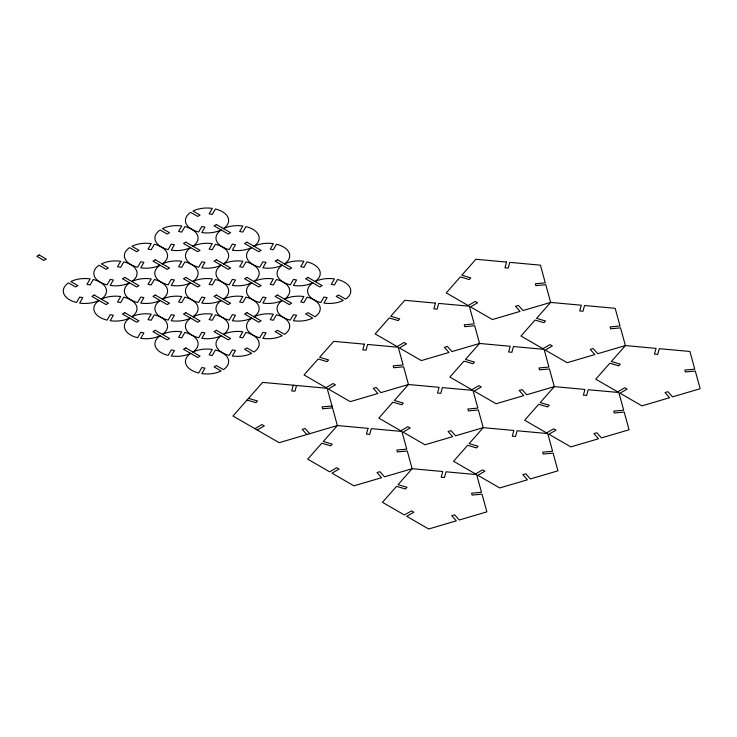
<?xml version="1.0" encoding="UTF-8"?>
<svg xmlns="http://www.w3.org/2000/svg" width="737" height="737" viewBox="0 0 737 737"><rect width="100%" height="100%" fill="white"/><g stroke="black" fill="none" stroke-linecap="round" stroke-linejoin="round"><path stroke-width="1.11" d="M293.262 385.202L291.695 390.923L294.947 391.218L296.514 385.497M254.901 428.667L262.003 424.567L264.325 425.912L257.231 430.012M332.009 405.986L322.087 406.898L322.603 408.768L332.525 407.865M248.544 398.358L257.489 400.983L255.997 402.678L247.052 400.044M309.733 433.688L305.173 428.519L302.244 429.376L306.804 434.544M101.282 299.121A21.594 12.465 0 0 0 93.267 279.507L90.107 284.97L86.984 284.371L90.144 278.908A21.594 12.465 0 0 0 70.835 281.534L77.892 285.615L75.561 286.951L68.504 282.879A21.594 12.465 0 0 0 76.528 302.492L79.679 297.029L82.802 297.628L79.642 303.091A21.594 12.465 0 0 0 98.951 300.456M131.822 281.488A21.594 12.465 0 0 0 123.798 261.875L120.647 267.347L117.524 266.739L120.675 261.276A21.594 12.465 0 0 0 101.374 263.91L108.431 267.982L106.1 269.327L99.044 265.246A21.594 12.465 0 0 0 107.058 284.86L110.218 279.397L113.341 279.996L110.181 285.459A21.594 12.465 0 0 0 129.491 282.833M129.491 318.089A21.594 12.465 0 0 1 110.181 320.724L113.341 315.261L110.218 314.653L107.058 320.125A21.594 12.465 0 0 1 99.044 300.512M101.374 299.167A21.594 12.465 0 0 1 120.675 296.541L117.524 302.004L120.647 302.603L123.798 297.14A21.594 12.465 0 0 1 131.822 316.744A21.594 12.465 0 0 1 151.214 314.165L148.063 319.637L151.186 320.236L154.337 314.773A21.594 12.465 0 0 1 162.361 334.377M162.361 299.121A21.594 12.465 0 0 0 154.337 279.507L151.186 284.97L148.063 284.371L151.214 278.908A21.594 12.465 0 0 0 131.905 281.534M160.03 300.456A21.594 12.465 0 0 1 140.721 303.091L143.881 297.628L140.758 297.029L137.598 302.492A21.594 12.465 0 0 1 129.583 282.879M160.03 335.722A21.594 12.465 0 0 1 140.721 338.357L143.881 332.884L140.758 332.286L137.598 337.749A21.594 12.465 0 0 1 129.583 318.144M192.891 316.744A21.594 12.465 0 0 0 184.876 297.14L181.717 302.603L178.603 302.004L181.753 296.541A21.594 12.465 0 0 0 162.444 299.167M190.57 318.089A21.594 12.465 0 0 1 171.26 320.724L174.411 315.261L171.288 314.653L168.137 320.125A21.594 12.465 0 0 1 160.122 300.512M192.891 352.01A21.594 12.465 0 0 0 184.876 332.396L181.717 337.868L178.603 337.26L181.753 331.797A21.594 12.465 0 0 0 162.444 334.432M190.57 353.355A21.594 12.465 0 0 1 171.26 355.98L174.411 350.517L171.288 349.918L168.137 355.381A21.594 12.465 0 0 1 160.122 335.777M223.431 334.377A21.594 12.465 0 0 0 215.416 314.773L212.256 320.236L209.133 319.637L212.293 314.165A21.594 12.465 0 0 0 192.983 316.799M221.109 335.722A21.594 12.465 0 0 1 201.8 338.357L204.95 332.884L201.827 332.286L198.677 337.749A21.594 12.465 0 0 1 190.653 318.144M190.653 353.401A21.594 12.465 0 0 0 198.677 373.014L201.827 367.551L204.95 368.15L201.8 373.613A21.594 12.465 0 0 0 221.109 370.987L214.052 366.906L216.374 365.57L223.431 369.642A21.594 12.465 0 0 0 215.416 350.029L212.256 355.492L209.133 354.893L212.293 349.43A21.594 12.465 0 0 0 192.983 352.065M221.192 335.777A21.594 12.465 0 0 0 229.216 355.381L232.367 349.918L235.49 350.517L232.33 355.98A21.594 12.465 0 0 0 251.639 353.355L244.583 349.283L246.913 347.938L253.97 352.01A21.594 12.465 0 0 0 245.955 332.396L242.795 337.868L239.672 337.26L242.832 331.797A21.594 12.465 0 0 0 223.523 334.432M162.361 263.855A21.594 12.465 0 0 0 154.337 244.242L151.186 249.714L148.063 249.115L151.214 243.643A21.594 12.465 0 0 0 131.905 246.278L138.961 250.35L136.64 251.695L129.583 247.623A21.594 12.465 0 0 0 137.598 267.227L140.758 261.764L143.881 262.363L140.721 267.835A21.594 12.465 0 0 0 160.03 265.2A21.594 12.465 0 0 0 168.137 284.86L171.288 279.397L174.411 279.996L171.26 285.459A21.594 12.465 0 0 0 190.57 282.833M192.891 281.488A21.594 12.465 0 0 0 184.876 261.875L181.717 267.347L178.603 266.739L181.753 261.276A21.594 12.465 0 0 0 162.444 263.91M223.431 299.121A21.594 12.465 0 0 0 215.416 279.507L212.256 284.97L209.133 284.371L212.293 278.908A21.594 12.465 0 0 0 192.983 281.534M221.109 300.456A21.594 12.465 0 0 1 201.8 303.091L204.95 297.628L201.827 297.029L198.677 302.492A21.594 12.465 0 0 1 190.653 282.879M253.97 316.744A21.594 12.465 0 0 0 245.955 297.14L242.795 302.603L239.672 302.004L242.832 296.541A21.594 12.465 0 0 0 223.523 299.167M251.639 318.089A21.594 12.465 0 0 1 232.33 320.724L235.49 315.261L232.367 314.653L229.216 320.125A21.594 12.465 0 0 1 221.192 300.512M251.732 318.144A21.594 12.465 0 0 0 259.746 337.749L262.906 332.286L266.029 332.884L262.869 338.357A21.594 12.465 0 0 0 282.179 335.722L275.122 331.65L277.453 330.305L284.51 334.377A21.594 12.465 0 0 0 276.486 314.773L273.335 320.236L270.212 319.637L273.363 314.165A21.594 12.465 0 0 0 254.062 316.799M192.891 246.222A21.594 12.465 0 0 0 184.876 226.618L181.717 232.081L178.603 231.482L181.753 226.01A21.594 12.465 0 0 0 162.444 228.645L169.501 232.717L167.179 234.062L160.122 229.99A21.594 12.465 0 0 0 168.137 249.603L171.288 244.131L174.411 244.739L171.26 250.202A21.594 12.465 0 0 0 190.57 247.568M223.431 263.855A21.594 12.465 0 0 0 215.416 244.242L212.256 249.714L209.133 249.115L212.293 243.643A21.594 12.465 0 0 0 192.983 246.278M221.109 265.2A21.594 12.465 0 0 1 201.8 267.835L204.95 262.363L201.827 261.764L198.677 267.227A21.594 12.465 0 0 1 190.653 247.623M253.97 281.488A21.594 12.465 0 0 0 245.955 261.875L242.795 267.347L239.672 266.739L242.832 261.276A21.594 12.465 0 0 0 223.523 263.91M251.639 282.833A21.594 12.465 0 0 1 232.33 285.459L235.49 279.996L232.367 279.397L229.216 284.86A21.594 12.465 0 0 1 221.192 265.246M284.51 299.121A21.594 12.465 0 0 0 276.486 279.507L273.335 284.97L270.212 284.371L273.363 278.908A21.594 12.465 0 0 0 254.062 281.534M282.179 300.456A21.594 12.465 0 0 1 262.869 303.091L266.029 297.628L262.906 297.029L259.746 302.492A21.594 12.465 0 0 1 251.732 282.879M282.271 300.512A21.594 12.465 0 0 0 290.286 320.125L293.446 314.653L296.569 315.261L293.409 320.724A21.594 12.465 0 0 0 312.718 318.089L305.662 314.017L307.992 312.672L315.04 316.744A21.594 12.465 0 0 0 307.025 297.14L303.874 302.603L300.751 302.004L303.902 296.541A21.594 12.465 0 0 0 284.593 299.167M223.431 228.599A21.594 12.465 0 0 0 215.416 208.986L212.256 214.449L209.133 213.85L212.293 208.387A21.594 12.465 0 0 0 192.983 211.012L200.04 215.093L197.709 216.429L190.653 212.357A21.594 12.465 0 0 0 198.677 231.971L201.827 226.508L204.95 227.107L201.8 232.57A21.594 12.465 0 0 0 221.109 229.935M253.97 246.222A21.594 12.465 0 0 0 245.955 226.618L242.795 232.081L239.672 231.482L242.832 226.01A21.594 12.465 0 0 0 223.523 228.645M251.639 247.568A21.594 12.465 0 0 1 232.33 250.202L235.49 244.739L232.367 244.131L229.216 249.603A21.594 12.465 0 0 1 221.192 229.99M284.51 263.855A21.594 12.465 0 0 0 276.486 244.242L273.335 249.714L270.212 249.115L273.363 243.643A21.594 12.465 0 0 0 254.062 246.278M282.179 265.2A21.594 12.465 0 0 1 262.869 267.835L266.029 262.363L262.906 261.764L259.746 267.227A21.594 12.465 0 0 1 251.732 247.623M315.04 281.488A21.594 12.465 0 0 0 307.025 261.875L303.874 267.347L300.751 266.739L303.902 261.276A21.594 12.465 0 0 0 284.593 263.91M312.718 282.833A21.594 12.465 0 0 1 293.409 285.459L296.569 279.996L293.446 279.397L290.286 284.86A21.594 12.465 0 0 1 282.271 265.246M312.81 282.879A21.594 12.465 0 0 0 320.825 302.492L323.976 297.029L327.099 297.628L323.948 303.091A21.594 12.465 0 0 0 343.258 300.456L336.201 296.385L338.523 295.04L345.579 299.121A21.594 12.465 0 0 0 337.564 279.507L334.405 284.97L331.282 284.371L334.441 278.908A21.594 12.465 0 0 0 315.132 281.534M364.354 344.151L362.788 349.882L366.04 350.176L367.606 344.446L398.247 347.256L403.102 364.944L393.18 365.847L393.696 367.726L403.618 366.814L408.464 384.511L394.387 400.467L403.332 403.102L401.84 404.788L392.885 402.162L378.809 418.119L400.744 430.786L407.847 426.686L410.168 428.022L403.065 432.122L425 444.789L452.647 436.654L448.087 431.495L451.016 430.629L455.577 435.797L483.214 427.663L513.855 430.463L512.289 436.193L515.541 436.488L517.107 430.767L547.748 433.568L552.603 451.256L542.681 452.159L543.197 454.038L553.119 453.135L557.964 470.823L530.327 478.949L525.767 473.79L522.837 474.646L527.397 479.815L499.75 487.949L477.816 475.282L484.918 471.183L482.597 469.838L475.494 473.937L453.559 461.27L467.636 445.314L476.59 447.949L478.083 446.253L469.137 443.619L483.214 427.663L478.368 409.975L468.446 410.877L467.931 409.007L477.852 408.095L472.997 390.407L442.357 387.607L440.79 393.337L437.538 393.033L439.105 387.312L408.464 384.511L380.826 392.637L376.266 387.478L373.337 388.335L377.897 393.503L350.25 401.637L328.315 388.97L335.418 384.871L333.096 383.526L325.994 387.625L304.059 374.958L318.144 359.002L327.09 361.637L328.582 359.942L319.637 357.307L333.714 341.351L364.354 344.151M368.012 428.354L366.446 434.084L369.698 434.379L371.264 428.648L401.905 431.449L406.76 449.146L396.838 450.049L397.354 451.928L407.275 451.016L412.13 468.704L398.044 484.67L406.99 487.295L405.497 488.99L396.552 486.356L382.466 502.321L404.401 514.979L411.504 510.879L413.825 512.224L406.732 516.324L428.667 528.991L456.304 520.856L451.744 515.697L454.674 514.831L459.234 520L486.871 511.865L482.026 494.177L472.104 495.08L471.588 493.21L481.51 492.298L476.655 474.61L446.014 471.809L444.448 477.53L441.196 477.235L442.762 471.514L412.13 468.704L384.484 476.839L379.923 471.671L376.994 472.537L381.554 477.705L353.917 485.83L331.982 473.172L339.075 469.073L336.754 467.728L329.651 471.827L307.716 459.16L321.802 443.204L330.747 445.839L332.24 444.144L323.294 441.509L337.38 425.553L368.012 428.354M435.447 303.11L433.881 308.84L437.124 309.135L438.699 303.404L469.34 306.205L474.195 323.902L464.273 324.805L464.789 326.684L474.702 325.772L479.557 343.46L465.471 359.426L474.425 362.051L472.933 363.746L463.978 361.112L449.902 377.077L471.837 389.735L478.93 385.635L481.261 386.98L474.158 391.08L496.093 403.747L523.74 395.612L519.18 390.444L522.109 389.587L526.669 394.756L554.307 386.621L584.948 389.422L583.382 395.152L586.624 395.447L588.2 389.716L618.84 392.517L623.695 410.214L613.774 411.117L614.289 412.996L624.202 412.084L629.057 429.772L601.42 437.907L596.859 432.739L593.93 433.605L598.49 438.773L570.843 446.898L548.908 434.24L556.011 430.141L553.68 428.796L546.587 432.895L524.652 420.228L538.729 404.272L547.674 406.907L549.176 405.212L540.221 402.577L554.307 386.621L549.452 368.933L539.539 369.836L539.023 367.966L548.945 367.054L544.09 349.366L513.449 346.565L511.874 352.286L508.631 351.991L510.197 346.27L479.557 343.46L451.919 351.595L447.359 346.427L444.429 347.293L448.99 352.461L421.343 360.586L399.408 347.928L406.511 343.829L404.18 342.484L397.086 346.583L375.151 333.916L389.228 317.96L398.183 320.586L399.675 318.9L390.73 316.265L404.806 300.309L435.447 303.11M506.54 262.068L504.965 267.789L508.217 268.084L509.792 262.363L540.433 265.163L545.279 282.851L535.366 283.763L535.882 285.634L545.795 284.731L550.65 302.419L536.564 318.375L545.518 321.01L544.017 322.705L535.071 320.07L520.985 336.026L542.92 348.693L550.023 344.594L552.354 345.939L545.251 350.038L567.186 362.705L594.823 354.571L590.273 349.402L593.202 348.546L597.762 353.705L625.4 345.579L656.041 348.38L654.465 354.101L657.717 354.405L659.293 348.675L689.933 351.475L694.779 369.163L684.866 370.075L685.382 371.945L695.295 371.043L700.15 388.731L672.513 396.865L667.952 391.697L665.023 392.563L669.574 397.722L641.936 405.857L620.001 393.19L627.104 389.09L624.773 387.754L617.67 391.854L595.736 379.187L609.821 363.23L618.767 365.856L620.268 364.17L611.314 361.535L625.4 345.579L620.545 327.882L610.632 328.794L610.116 326.915L620.029 326.012L615.183 308.324L584.542 305.514L582.967 311.244L579.715 310.95L581.29 305.219L550.65 302.419L523.012 310.553L518.452 305.385L515.522 306.251L520.073 311.41L492.436 319.545L470.501 306.878L477.604 302.778L475.273 301.433L468.179 305.533L446.235 292.875L460.321 276.919L469.266 279.544L470.768 277.849L461.813 275.223L475.899 259.267L506.54 262.068M262.63 382.392L232.966 416.009L279.166 442.679L337.38 425.553L327.154 388.298L262.63 382.392M39.181 254.965L36.85 256.301L43.953 260.401L46.274 259.065L39.181 254.965M94.225 295.04L91.895 296.385L106.1 304.584L108.431 303.239L94.225 295.04M124.765 277.416L122.434 278.761L136.64 286.951L138.961 285.615L124.765 277.416M155.304 259.783L152.974 261.128L167.179 269.327L169.501 267.982L155.304 259.783M185.835 242.151L183.513 243.496L197.709 251.695L200.04 250.35L185.835 242.151M216.374 224.518L214.052 225.863L228.249 234.062L230.58 232.717L216.374 224.518M124.765 312.672L122.434 314.017L136.64 322.216L138.961 320.871L124.765 312.672M155.304 295.04L152.974 296.385L167.179 304.584L169.501 303.239L155.304 295.04M185.835 277.416L183.513 278.761L197.709 286.951L200.04 285.615L185.835 277.416M216.374 259.783L214.052 261.128L228.249 269.327L230.58 267.982L216.374 259.783M246.913 242.151L244.583 243.496L258.788 251.695L261.11 250.35L246.913 242.151M155.304 330.305L152.974 331.65L167.179 339.849L169.501 338.504L155.304 330.305M185.835 312.672L183.513 314.017L197.709 322.216L200.04 320.871L185.835 312.672M216.374 295.04L214.052 296.385L228.249 304.584L230.58 303.239L216.374 295.04M246.913 277.416L244.583 278.761L258.788 286.951L261.11 285.615L246.913 277.416M277.453 259.783L275.122 261.128L289.328 269.327L291.649 267.982L277.453 259.783M185.835 347.938L183.513 349.283L197.709 357.482L200.04 356.137L185.835 347.938M216.374 330.305L214.052 331.65L228.249 339.849L230.58 338.504L216.374 330.305M246.913 312.672L244.583 314.017L258.788 322.216L261.11 320.871L246.913 312.672M277.453 295.04L275.122 296.385L289.328 304.584L291.649 303.239L277.453 295.04M307.992 277.416L305.662 278.761L319.858 286.951L322.189 285.615L307.992 277.416"/></g></svg>
